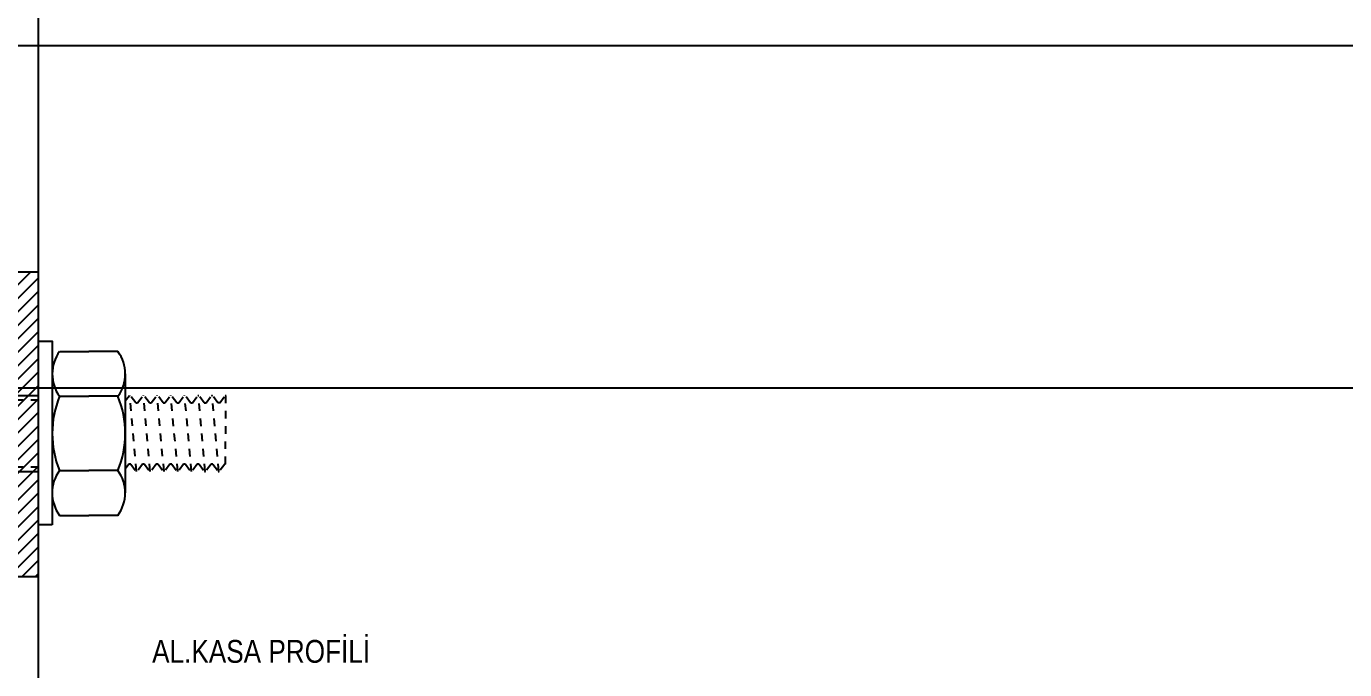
# Model space of a CAD drawing. Header units: inches. Extents: x 21 to 32698, y 13 to 3712.
# Drawn here: x 9525.4 to 9542.73, y 970.88 to 979.33 of the extents above; entities that cross this region are included whole.
import ezdxf

# ---------------------------------------------------------------- set-up
doc = ezdxf.new("R2010")
doc.units = ezdxf.units.IN
doc.header["$MEASUREMENT"] = 0
doc.set_wipeout_variables(frame=1)
doc.linetypes.add('phl_center', pattern=[0.75, 0.4, -0.35])
doc.linetypes.add('phl_thick', pattern=[0])
for name, color, linetype, lineweight in [('Z_MİM_-KM-GLAZ', 8, 'Continuous', 25), ('Z_MİM_-KM-IZO-THERMAL-ROCKWOOL', 8, 'BATTING', 25), ('Z_MİM_ALUMINIUM', 8, 'Continuous', 25), ('Z_MİM_MYM.YAZI', 8, 'Continuous', 25), ('Z_MİM_projection', 8, 'Continuous', 25)]:
    doc.layers.add(name, color=color, linetype=linetype, lineweight=lineweight)
doc.styles.get("Standard").update_dxf_attribs({"font": 'arial.ttf'})
doc.linetypes.add('BATTING', pattern='A,0.00254,-2.54,[134,ltypeshp.shx,S=2.54,R=0,X=-2.54,Y=0],-5.08,[134,ltypeshp.shx,S=2.54,R=180,X=2.54,Y=0],-2.54', length=10.16254)

# ---------------------------------------------------------------- blocks, each defined once
blk = doc.blocks.new('ANK-1')
h = blk.add_hatch()
h.set_pattern_fill('ANSI31', color=256, scale=10)
h.set_pattern_definition([(45, (-331229.2262, -110209.6467), (-0.8838834765, 0.8838834765), [])])
h.paths.add_polyline_path([(60, -99.81), (65, -99.81), (65, -59.81), (60, -59.81)])
blk.add_lwpolyline([(65, -130.27), (65, -5)])
blk.add_lwpolyline([(60, -99.81), (65, -99.81), (65, -59.81), (60, -59.81)], close=True)
at = {"layer": 'Z_MİM_projection', "linetype": 'phl_thick'}
for p, q in [((67.8, -70.23, 0), (71.62, -70.23, 0)), ((67.8, -70.23, 0), (71.62, -70.23, 0)), ((75.45, -70.23, 0), (71.62, -70.23, 0)), ((75.45, -70.23, 0), (71.62, -70.23, 0)), ((66.82, -73.19, 0), (66.81, -88.83, 0)), ((66.82, -73.19, 0), (66.81, -88.83, 0)), ((76.42, -73.19, 0), (76.41, -88.83, 0)), ((76.42, -73.19, 0), (76.41, -88.83, 0)), ((0, -76.01), (65.01, -76.01, 0)), ((0, -76.01), (65.01, -76.01, 0)), ((67.77, -76.12, 0), (71.62, -76.12, 0)), ((67.77, -76.12, 0), (71.62, -76.12, 0)), ((75.47, -76.12, 0), (71.62, -76.12, 0)), ((75.47, -76.12, 0), (71.62, -76.12, 0)), ((76.42, -75.05, 0), (76.41, -88.41, 0)), ((76.42, -75.05, 0), (76.41, -88.41, 0)), ((-0.01, -86.01), (65.02, -86.01, 0)), ((-0.01, -86.01), (65.02, -86.01, 0)), ((67.77, -85.89, 0), (71.61, -85.9, 0)), ((67.77, -85.89, 0), (71.61, -85.9, 0)), ((75.46, -85.9, 0), (71.61, -85.9, 0)), ((75.46, -85.9, 0), (71.61, -85.9, 0)), ((67.78, -91.78, 0), (71.61, -91.79, 0)), ((67.78, -91.78, 0), (71.61, -91.79, 0)), ((75.43, -91.79, 0), (71.61, -91.79, 0)), ((75.43, -91.79, 0), (71.61, -91.79, 0))]:
    blk.add_line(p, q, dxfattribs=at)
at = {"layer": 'Z_MİM_projection', "linetype": 'phl_center'}
for p, q in [((66.81, -76.01, 0), (66.82, -76.01, 0)), ((66.81, -76.01, 0), (66.82, -76.01, 0)), ((76.42, -76.74, 0), (76.96, -76.01, 0)), ((76.42, -76.74, 0), (76.96, -76.01, 0)), ((77.91, -86.01, 0), (77.02, -76.01, 0)), ((77.91, -86.01, 0), (77.02, -76.01, 0)), ((77.8, -76.99, 0), (77.08, -76.01, 0)), ((77.8, -76.99, 0), (77.08, -76.01, 0)), ((78.04, -76.99, 0), (78.76, -76.01, 0)), ((78.04, -76.99, 0), (78.76, -76.01, 0)), ((79.71, -86.01, 0), (78.82, -76.01, 0)), ((79.71, -86.01, 0), (78.82, -76.01, 0)), ((79.6, -76.99, 0), (78.88, -76.01, 0)), ((79.6, -76.99, 0), (78.88, -76.01, 0)), ((79.84, -76.99, 0), (80.56, -76.01, 0)), ((79.84, -76.99, 0), (80.56, -76.01, 0)), ((81.51, -86.01, 0), (80.62, -76.01, 0)), ((81.51, -86.01, 0), (80.62, -76.01, 0)), ((81.4, -76.99, 0), (80.68, -76.01, 0)), ((81.4, -76.99, 0), (80.68, -76.01, 0)), ((81.64, -76.99, 0), (82.36, -76.02, 0)), ((81.64, -76.99, 0), (82.36, -76.02, 0)), ((83.31, -86.02, 0), (82.42, -76.02, 0)), ((83.31, -86.02, 0), (82.42, -76.02, 0)), ((83.2, -76.99, 0), (82.48, -76.02, 0)), ((83.2, -76.99, 0), (82.48, -76.02, 0)), ((83.44, -76.99, 0), (84.16, -76.02, 0)), ((83.44, -76.99, 0), (84.16, -76.02, 0)), ((85.11, -86.02, 0), (84.22, -76.02, 0)), ((85.11, -86.02, 0), (84.22, -76.02, 0)), ((85, -76.99, 0), (84.28, -76.02, 0)), ((85, -76.99, 0), (84.28, -76.02, 0)), ((85.24, -76.99, 0), (85.96, -76.02, 0)), ((85.24, -76.99, 0), (85.96, -76.02, 0)), ((85.96, -76.02, 0), (86.08, -76.02, 0)), ((85.96, -76.02, 0), (86.08, -76.02, 0)), ((86.91, -86.02, 0), (86.02, -76.02, 0)), ((86.91, -86.02, 0), (86.02, -76.02, 0)), ((86.8, -76.99, 0), (86.08, -76.02, 0)), ((86.8, -76.99, 0), (86.08, -76.02, 0)), ((87.04, -76.99, 0), (87.76, -76.02, 0)), ((87.04, -76.99, 0), (87.76, -76.02, 0)), ((87.76, -76.02, 0), (87.88, -76.02, 0)), ((87.76, -76.02, 0), (87.88, -76.02, 0)), ((88.71, -86.02, 0), (87.82, -76.02, 0)), ((88.71, -86.02, 0), (87.82, -76.02, 0)), ((88.6, -76.99, 0), (87.88, -76.02, 0)), ((88.6, -76.99, 0), (87.88, -76.02, 0)), ((88.84, -76.99, 0), (89.56, -76.02, 0)), ((88.84, -76.99, 0), (89.56, -76.02, 0)), ((89.56, -76.02, 0), (89.68, -76.02, 0)), ((89.56, -76.02, 0), (89.68, -76.02, 0)), ((89.61, -85.05, 0), (89.62, -76.02, 0)), ((0, -76.61), (65.01, -76.61, 0)), ((0, -76.61), (65.01, -76.61, 0)), ((66.81, -76.61, 0), (66.82, -76.61, 0)), ((66.81, -76.61, 0), (66.82, -76.61, 0)), ((77.8, -76.99, 0), (78.04, -76.99, 0)), ((77.8, -76.99, 0), (78.04, -76.99, 0)), ((79.6, -76.99, 0), (79.84, -76.99, 0)), ((79.6, -76.99, 0), (79.84, -76.99, 0)), ((81.4, -76.99, 0), (81.64, -76.99, 0)), ((81.4, -76.99, 0), (81.64, -76.99, 0)), ((83.2, -76.99, 0), (83.44, -76.99, 0)), ((83.2, -76.99, 0), (83.44, -76.99, 0)), ((85, -76.99, 0), (85.24, -76.99, 0)), ((85, -76.99, 0), (85.24, -76.99, 0)), ((86.8, -76.99, 0), (87.04, -76.99, 0)), ((86.8, -76.99, 0), (87.04, -76.99, 0)), ((88.84, -76.99, 0), (88.6, -76.99, 0)), ((88.84, -76.99, 0), (88.6, -76.99, 0)), ((-0.01, -85.41), (65.02, -85.41, 0)), ((-0.01, -85.41), (65.02, -85.41, 0)), ((76.89, -85.04, 0), (76.41, -85.69, 0)), ((76.89, -85.04, 0), (76.41, -85.69, 0)), ((77.13, -85.04, 0), (76.89, -85.04, 0)), ((77.13, -85.04, 0), (76.89, -85.04, 0)), ((77.13, -85.04, 0), (77.85, -86.01, 0)), ((77.13, -85.04, 0), (77.85, -86.01, 0)), ((78.69, -85.04, 0), (77.97, -86.01, 0)), ((78.69, -85.04, 0), (77.97, -86.01, 0)), ((78.93, -85.04, 0), (78.69, -85.04, 0)), ((78.93, -85.04, 0), (78.69, -85.04, 0)), ((78.93, -85.04, 0), (79.65, -86.01, 0)), ((78.93, -85.04, 0), (79.65, -86.01, 0)), ((80.49, -85.04, 0), (79.77, -86.01, 0)), ((80.49, -85.04, 0), (79.77, -86.01, 0)), ((80.73, -85.04, 0), (80.49, -85.04, 0)), ((80.73, -85.04, 0), (80.49, -85.04, 0)), ((80.73, -85.04, 0), (81.45, -86.01, 0)), ((80.73, -85.04, 0), (81.45, -86.01, 0)), ((82.29, -85.04, 0), (81.57, -86.01, 0)), ((82.29, -85.04, 0), (81.57, -86.01, 0)), ((82.53, -85.04, 0), (82.29, -85.04, 0)), ((82.53, -85.04, 0), (82.29, -85.04, 0)), ((82.53, -85.04, 0), (83.25, -86.02, 0)), ((82.53, -85.04, 0), (83.25, -86.02, 0)), ((84.09, -85.04, 0), (83.37, -86.02, 0)), ((84.09, -85.04, 0), (83.37, -86.02, 0)), ((84.33, -85.04, 0), (84.09, -85.04, 0)), ((84.33, -85.04, 0), (84.09, -85.04, 0)), ((84.33, -85.04, 0), (85.05, -86.02, 0)), ((84.33, -85.04, 0), (85.05, -86.02, 0)), ((85.89, -85.04, 0), (85.17, -86.02, 0)), ((85.89, -85.04, 0), (85.17, -86.02, 0)), ((86.13, -85.04, 0), (85.89, -85.04, 0)), ((86.13, -85.04, 0), (85.89, -85.04, 0)), ((86.13, -85.04, 0), (86.85, -86.02, 0)), ((86.13, -85.04, 0), (86.85, -86.02, 0)), ((86.85, -86.02, 0), (86.97, -86.02, 0)), ((86.85, -86.02, 0), (86.97, -86.02, 0)), ((87.69, -85.04, 0), (86.97, -86.02, 0)), ((87.69, -85.04, 0), (86.97, -86.02, 0)), ((87.93, -85.04, 0), (87.69, -85.04, 0)), ((87.93, -85.04, 0), (87.69, -85.04, 0)), ((87.93, -85.04, 0), (88.65, -86.02, 0)), ((87.93, -85.04, 0), (88.65, -86.02, 0)), ((88.65, -86.02, 0), (88.77, -86.02, 0)), ((88.65, -86.02, 0), (88.77, -86.02, 0)), ((89.49, -85.05, 0), (88.77, -86.02, 0)), ((89.49, -85.05, 0), (88.77, -86.02, 0)), ((89.61, -85.05, 0), (89.49, -85.05, 0)), ((89.61, -85.05, 0), (89.49, -85.05, 0))]:
    blk.add_line(p, q, dxfattribs=at)
at = {"layer": 'Z_MİM_projection', "linetype": 'phl_thick', "elevation": 205305.12}
blk.add_lwpolyline([(66.82, -93.03), (65.02, -93.03), (65.01, -68.87), (66.81, -68.87)], close=True, dxfattribs=at)
at = {"layer": 'Z_MİM_projection', "linetype": 'phl_thick'}
for centre, radius, start, end in [((71.8, -73.19, 0), 4.98, 143.5278, 216.1432), ((71.8, -73.19, 0), 4.98, 143.5278, 216.1432), ((71.44, -73.19, 0), 4.98, 323.784, 36.3994), ((71.44, -73.19, 0), 4.98, 323.784, 36.3994), ((79.76, -81.03, 0), 12.94, 157.745, 202.0905), ((79.76, -81.03, 0), 12.94, 157.745, 202.0905), ((63.47, -81.01, 0), 12.94, 337.8218, 22.1673), ((63.47, -81.01, 0), 12.94, 337.8218, 22.1673), ((71.79, -88.83, 0), 4.98, 143.784, 216.3994), ((71.79, -88.83, 0), 4.98, 143.784, 216.3994), ((71.43, -88.83, 0), 4.98, 323.5278, 36.1432), ((71.43, -88.83, 0), 4.98, 323.5278, 36.1432)]:
    blk.add_arc(centre, radius, start, end, dxfattribs=at)
blk = doc.blocks.new('-KM-AL1 150_900')
blk.add_wipeout([(151.488, -34.02), (151.726, -15.48), (149.45, -15.45), (149.45, 7.15), (9.45, 7.15), (9.45, -15.45), (7.398, -15.45), (7.567, -34.061)])
at = {"layer": 'Z_MİM_ALUMINIUM', "elevation": 0.002}
blk.add_lwpolyline([(15.193, -18.45), (143.83, -18.45)], dxfattribs=at)
at = {"xscale": 0.1, "yscale": 0.1, "zscale": 0.1}
blk.add_blockref('ANK-1', (11.793, -15.45, -0.002), dxfattribs=at)
at = {"layer": 'Z_MİM_MYM.YAZI', "color": 7, "insert": (19.788, -26.266), "char_height": 0.3, "attachment_point": 1}
blk.add_mtext_dynamic_manual_height_columns('{\\fArial Narrow|b0|i0|c162|p34;AL.KASA PROFİLİ}', width=129.60446, gutter_width=12.5, heights=[0], dxfattribs=at)

msp = doc.modelspace()

# ---------------------------------------------------------------- block references
at = {"layer": 'Z_MİM_-KM-GLAZ'}
msp.add_blockref('-KM-AL1 150_900', (9507.265, 997.533), dxfattribs=at)

# ---------------------------------------------------------------- next in the draw order: linework, layer by layer
at = {"layer": 'Z_MİM_-KM-IZO-THERMAL-ROCKWOOL', "ltscale": 0.45}
msp.add_lwpolyline([(11334.214, 1162.159), (11334.214, 974.583), (12839.215, 974.583), (12839.215, 2589.584), (9034.215, 2589.584), (9034.215, 1629.583), (9324.214, 1629.583), (9324.214, 974.583), (10649.214, 974.583), (10649.214, 1161.832)], dxfattribs=at)

doc.saveas('drawing.dxf')
